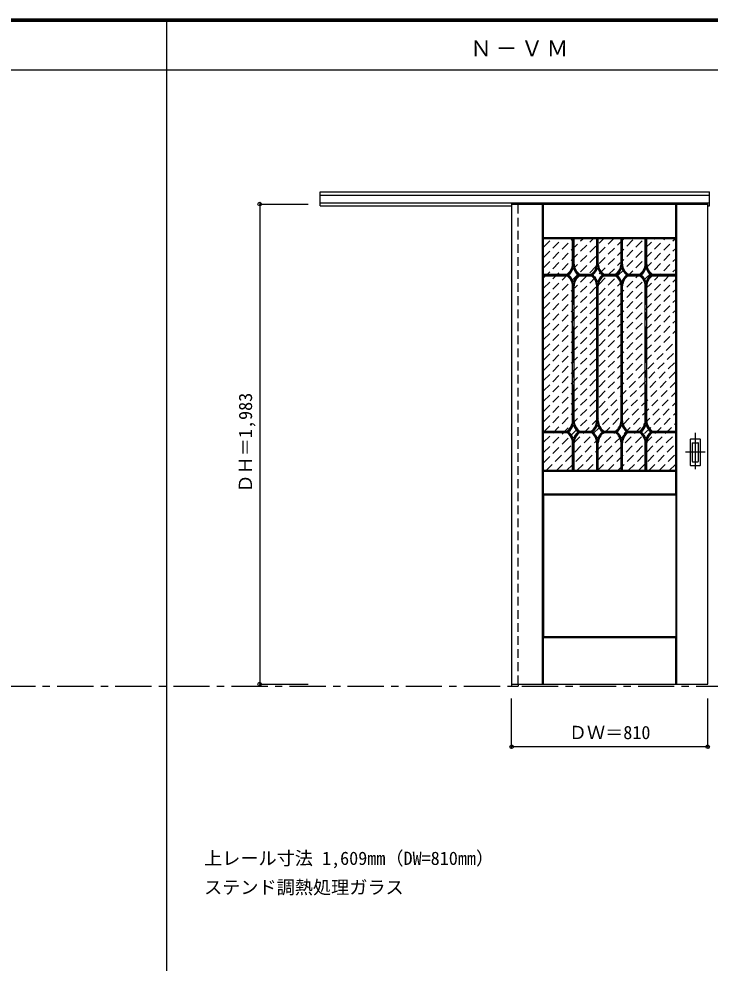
# Model space of a CAD drawing. Units: millimetres, scale not verified. Extents: x -6000 to 5700, y -4307 to 4260.
# Drawn here: x -3008 to -152, y 274 to 4175 of the extents above; entities that cross this region are included whole.
import ezdxf
from ezdxf.enums import TextEntityAlignment as Align

# ---------------------------------------------------------------- set-up
doc = ezdxf.new("R2010")
doc.units = ezdxf.units.MM
doc.header["$LTSCALE"] = 30
doc.header["$PDMODE"] = 32
doc.header["$PDSIZE"] = 15
doc.linetypes.add('CHAIN1', pattern=[8, 5, -1, 1, -1])
doc.linetypes.add('DASHED1', pattern=[1.8, 1.2, -0.6])
for name, color, linetype in [('0-1_通り芯', 4, 'CHAIN1'), ('0-2_扉', 3, 'Continuous'), ('0-3_仕上げ', 4, 'Continuous'), ('0-4_枠', 3, 'Continuous'), ('0-6_引手', 3, 'Continuous'), ('0-A_文字', 7, 'Continuous'), ('0-B_寸法', 4, 'Continuous'), ('0-C_ハッチ', 4, 'DASHED1'), ('F-1_枠', 6, 'Continuous')]:
    doc.layers.add(name, color=color, linetype=linetype)
doc.styles.add('ＭＳ ゴシック', font='')
doc.styles.get('ＭＳ ゴシック').set_extended_font_data('MS Gothic')

msp = doc.modelspace()

# ---------------------------------------------------------------- linework, layer by layer
at = {"layer": '0-1_通り芯'}
for p, q in [((-213.25, 2465.5), (-213.25, 2303.5)), ((-172.25, 2384.5), (-254.25, 2384.5))]:
    msp.add_line(p, q, dxfattribs=at)
at = {"layer": '0-1_通り芯', "color": 7}
msp.add_line((-5490, 1418), (3233.5, 1418), dxfattribs=at)
at = {"layer": '0-2_扉', "color": 4, "linetype": 'DASHED1'}
msp.add_line((-972.25, 3410), (-972.25, 3406), dxfattribs=at)
at = {"layer": '0-2_扉'}
for q in [(-972.25, 1427), (-162.25, 3410)]:
    msp.add_line((-972.25, 3410), q, dxfattribs=at)
msp.add_lwpolyline([(-972.25, 1427), (-162.25, 1427), (-162.25, 3410)], dxfattribs=at)
at = {"layer": '0-3_仕上げ', "color": 7}
for p, q in [((-844.25, 1427), (-844.25, 3410)), ((-842.75, 3269.5), (-842.75, 3410)), ((-841.25, 3271), (-841.25, 3410)), ((-293.25, 3271), (-293.25, 3410)), ((-291.75, 3269.5), (-291.75, 3410)), ((-290.25, 1427), (-290.25, 3410)), ((-841.25, 3271), (-842.75, 3269.5)), ((-840.25, 3267), (-842.75, 3269.5)), ((-293.25, 3271), (-841.25, 3271)), ((-842.75, 2211.5), (-842.75, 2306.5)), ((-293.25, 2305), (-841.25, 2305)), ((-841.25, 2213), (-841.25, 2305)), ((-294.25, 2309), (-291.75, 2306.5)), ((-293.25, 2305), (-291.75, 2306.5)), ((-293.25, 2213), (-293.25, 2305)), ((-291.75, 2211.5), (-291.75, 2306.5)), ((-841.25, 2213), (-842.75, 2211.5)), ((-840.25, 2209), (-842.75, 2211.5)), ((-841.25, 2213), (-293.25, 2213)), ((-842.75, 1427), (-842.75, 1619.5)), ((-841.25, 1427), (-841.25, 1618)), ((-293.25, 1618), (-841.25, 1618)), ((-294.25, 1622), (-291.75, 1619.5)), ((-293.25, 1618), (-291.75, 1619.5)), ((-293.25, 1427), (-293.25, 1618)), ((-291.75, 1427), (-291.75, 1619.5))]:
    msp.add_line(p, q, dxfattribs=at)
at = {"layer": '0-3_仕上げ', "color": 3}
for p, q in [((-840.25, 2309), (-840.25, 3267)), ((-294.25, 3267), (-840.25, 3267)), ((-294.25, 2309), (-294.25, 3267)), ((-294.25, 2309), (-840.25, 2309)), ((-840.25, 2209), (-840.25, 1622)), ((-294.25, 1622), (-840.25, 1622))]:
    msp.add_line(p, q, dxfattribs=at)
at = {"layer": '0-3_仕上げ'}
for p, q in [((-720.25, 3162.19), (-720.25, 3267)), ((-714.25, 3162), (-714.25, 3267)), ((-620.25, 3162.1), (-620.25, 3267)), ((-614.25, 3162.1), (-614.25, 3267)), ((-520.25, 3162.1), (-520.25, 3267)), ((-514.25, 3162.1), (-514.25, 3267)), ((-420.25, 3162.1), (-420.25, 3267)), ((-414.25, 3162.1), (-414.25, 3267)), ((-840.25, 3120), (-743.23, 3120)), ((-840.25, 3114), (-743.23, 3114)), ((-691.27, 3120), (-643.23, 3120)), ((-691.27, 3114), (-643.23, 3114)), ((-591.27, 3120), (-543.23, 3120)), ((-591.27, 3114), (-543.23, 3114)), ((-491.27, 3120), (-443.23, 3120)), ((-491.27, 3114), (-443.23, 3114)), ((-391.27, 3120), (-294.25, 3120)), ((-391.27, 3114), (-294.25, 3114)), ((-720.25, 2514.1), (-720.25, 3071.9)), ((-714.25, 2514.1), (-714.25, 3071.9)), ((-620.25, 2514.1), (-620.25, 3071.9)), ((-614.25, 2514.1), (-614.25, 3071.9)), ((-520.25, 2514.1), (-520.25, 3071.9)), ((-514.25, 2514.1), (-514.25, 3071.9)), ((-420.25, 2514.1), (-420.25, 3071.9)), ((-414.25, 2514.1), (-414.25, 3071.9)), ((-840.25, 2472), (-743.23, 2472)), ((-840.25, 2466), (-743.23, 2466)), ((-691.27, 2472), (-643.23, 2472)), ((-691.27, 2466), (-643.23, 2466)), ((-591.27, 2472), (-543.23, 2472)), ((-591.27, 2466), (-543.23, 2466)), ((-491.27, 2472), (-443.23, 2472)), ((-491.27, 2466), (-443.23, 2466)), ((-391.27, 2472), (-294.25, 2472)), ((-391.27, 2466), (-294.25, 2466)), ((-720.25, 2309), (-720.25, 2423.9)), ((-714.25, 2309), (-714.25, 2423.9)), ((-620.25, 2309), (-620.25, 2423.9)), ((-614.25, 2309), (-614.25, 2423.9)), ((-520.25, 2309), (-520.25, 2423.9)), ((-514.25, 2309), (-514.25, 2423.9)), ((-420.25, 2309), (-420.25, 2423.9)), ((-414.25, 2309), (-414.25, 2423.9))]:
    msp.add_line(p, q, dxfattribs=at)
at = {"layer": '0-3_仕上げ', "linetype": 'CHAIN1'}
for p, q in [((-717.25, 3162), (-717.25, 3267)), ((-617.25, 3162), (-617.25, 3267)), ((-517.25, 3162), (-517.25, 3267)), ((-417.25, 3162), (-417.25, 3267)), ((-840.25, 3117), (-742.25, 3117)), ((-692.25, 3117), (-642.25, 3117)), ((-592.25, 3117), (-542.25, 3117)), ((-492.25, 3117), (-442.25, 3117)), ((-392.25, 3117), (-294.25, 3117)), ((-717.25, 2514), (-717.25, 3072)), ((-617.25, 2514), (-617.25, 3072)), ((-517.25, 2514), (-517.25, 3072)), ((-417.25, 2514), (-417.25, 3072)), ((-840.25, 2469), (-742.25, 2469)), ((-692.25, 2469), (-642.25, 2469)), ((-592.25, 2469), (-542.25, 2469)), ((-492.25, 2469), (-442.25, 2469)), ((-392.25, 2469), (-294.25, 2469)), ((-717.25, 2309), (-717.25, 2424)), ((-617.25, 2309), (-617.25, 2424)), ((-517.25, 2309), (-517.25, 2424)), ((-417.25, 2309), (-417.25, 2424))]:
    msp.add_line(p, q, dxfattribs=at)
at = {"layer": '0-3_仕上げ', "color": 7}
for points in [[(-293.25, 3271), (-291.75, 3269.5), (-294.25, 3267)], [(-841.25, 2305), (-842.75, 2306.5), (-840.25, 2309)], [(-293.25, 2213), (-291.75, 2211.5), (-294.25, 2209)], [(-841.25, 1618), (-842.75, 1619.5), (-840.25, 1622)]]:
    msp.add_lwpolyline(points, dxfattribs=at)
at = {"layer": '0-3_仕上げ', "color": 3}
msp.add_lwpolyline([(-840.25, 2209), (-294.25, 2209), (-294.25, 1622)], dxfattribs=at)
at = {"layer": '0-3_仕上げ'}
for centre, radius, start, end in [((-777.13, 3165.82), 57, 306.49767, 356.34853), ((-657.37, 3165.82), 57, 183.65147, 233.50233), ((-677.13, 3165.82), 57, 306.49767, 356.25364), ((-557.37, 3165.82), 57, 183.65147, 233.50233), ((-577.13, 3165.82), 57, 306.49767, 356.25364), ((-457.37, 3165.82), 57, 183.65147, 233.50233), ((-477.13, 3165.82), 57, 306.49767, 356.25364), ((-357.37, 3165.82), 57, 183.65147, 233.50233), ((-777.13, 3165.82), 63, 309.20041, 341.88743), ((-657.37, 3165.82), 63, 198.11257, 230.79959), ((-677.13, 3165.82), 63, 309.20041, 341.88743), ((-557.37, 3165.82), 63, 198.11257, 230.79959), ((-577.13, 3165.82), 63, 309.20041, 341.88743), ((-457.37, 3165.82), 63, 198.11257, 230.79959), ((-477.13, 3165.82), 63, 309.20041, 341.88743), ((-357.37, 3165.82), 63, 198.11257, 230.79959), ((-777.13, 3068.18), 57, 3.74636, 53.50233), ((-777.13, 3068.18), 63, 18.11257, 50.79959), ((-657.37, 3068.18), 63, 129.20041, 161.88743), ((-657.37, 3068.18), 57, 126.49767, 176.25364), ((-677.13, 3068.18), 57, 3.74636, 53.50233), ((-677.13, 3068.18), 63, 18.11257, 50.79959), ((-557.37, 3068.18), 63, 129.20041, 161.88743), ((-557.37, 3068.18), 57, 126.49767, 176.25364), ((-577.13, 3068.18), 57, 3.74636, 53.50233), ((-577.13, 3068.18), 63, 18.11257, 50.79959), ((-457.37, 3068.18), 63, 129.20041, 161.88743), ((-457.37, 3068.18), 57, 126.49767, 176.25364), ((-477.13, 3068.18), 57, 3.74636, 53.50233), ((-477.13, 3068.18), 63, 18.11257, 50.79959), ((-357.37, 3068.18), 63, 129.20041, 161.88743), ((-357.37, 3068.18), 57, 126.49767, 176.25364), ((-777.13, 2517.82), 57, 306.49767, 356.25364), ((-777.13, 2517.82), 63, 309.20041, 341.88743), ((-657.37, 2517.82), 63, 198.11257, 230.79959), ((-657.37, 2517.82), 57, 183.74636, 233.50233), ((-677.13, 2517.82), 57, 306.49767, 356.25364), ((-677.13, 2517.82), 63, 309.20041, 341.88743), ((-557.37, 2517.82), 63, 198.11257, 230.79959), ((-557.37, 2517.82), 57, 183.74636, 233.50233), ((-577.13, 2517.82), 57, 306.49767, 356.25364), ((-577.13, 2517.82), 63, 309.20041, 341.88743), ((-457.37, 2517.82), 63, 198.11257, 230.79959), ((-457.37, 2517.82), 57, 183.74636, 233.50233), ((-477.13, 2517.82), 57, 306.49767, 356.25364), ((-477.13, 2517.82), 63, 309.20041, 341.88743), ((-357.37, 2517.82), 63, 198.11257, 230.79959), ((-357.37, 2517.82), 57, 183.74636, 233.50233), ((-777.13, 2420.18), 57, 3.74636, 53.50233), ((-777.13, 2420.18), 63, 18.11257, 50.79959), ((-657.37, 2420.18), 63, 129.20041, 161.88743), ((-657.37, 2420.18), 57, 126.49767, 176.25364), ((-677.13, 2420.18), 57, 3.74636, 53.50233), ((-677.13, 2420.18), 63, 18.11257, 50.79959), ((-557.37, 2420.18), 63, 129.20041, 161.88743), ((-557.37, 2420.18), 57, 126.49767, 176.25364), ((-577.13, 2420.18), 57, 3.74636, 53.50233), ((-577.13, 2420.18), 63, 18.11257, 50.79959), ((-457.37, 2420.18), 63, 129.20041, 161.88743), ((-457.37, 2420.18), 57, 126.49767, 176.25364), ((-477.13, 2420.18), 57, 3.74636, 53.50233), ((-477.13, 2420.18), 63, 18.11257, 50.79959), ((-357.37, 2420.18), 63, 129.20041, 161.88743), ((-357.37, 2420.18), 57, 126.49767, 176.25364)]:
    msp.add_arc(centre, radius, start, end, dxfattribs=at)
at = {"layer": '0-3_仕上げ', "linetype": 'CHAIN1'}
for centre, start, end in [((-777.13, 3165.82), 305.54226, 356.34853), ((-657.37, 3165.82), 183.65147, 234.45774), ((-677.13, 3165.82), 305.54226, 356.34853), ((-557.37, 3165.82), 183.65147, 234.45774), ((-577.13, 3165.82), 305.54226, 356.34853), ((-457.37, 3165.82), 183.65147, 234.45774), ((-477.13, 3165.82), 305.54226, 356.34853), ((-357.37, 3165.82), 183.65147, 234.45774), ((-777.13, 3068.18), 3.65147, 54.45774), ((-657.37, 3068.18), 125.54226, 176.34853), ((-677.13, 3068.18), 3.65147, 54.45774), ((-557.37, 3068.18), 125.54226, 176.34853), ((-577.13, 3068.18), 3.65147, 54.45774), ((-457.37, 3068.18), 125.54226, 176.34853), ((-477.13, 3068.18), 3.65147, 54.45774), ((-357.37, 3068.18), 125.54226, 176.34853), ((-777.13, 2517.82), 305.54226, 356.34853), ((-657.37, 2517.82), 183.65147, 234.45774), ((-677.13, 2517.82), 305.54226, 356.34853), ((-557.37, 2517.82), 183.65147, 234.45774), ((-577.13, 2517.82), 305.54226, 356.34853), ((-457.37, 2517.82), 183.65147, 234.45774), ((-477.13, 2517.82), 305.54226, 356.34853), ((-357.37, 2517.82), 183.65147, 234.45774), ((-777.13, 2420.18), 3.65147, 54.45774), ((-657.37, 2420.18), 125.54226, 176.34853), ((-677.13, 2420.18), 3.65147, 54.45774), ((-557.37, 2420.18), 125.54226, 176.34853), ((-577.13, 2420.18), 3.65147, 54.45774), ((-457.37, 2420.18), 125.54226, 176.34853), ((-477.13, 2420.18), 3.65147, 54.45774), ((-357.37, 2420.18), 125.54226, 176.34853)]:
    msp.add_arc(centre, 60, start, end, dxfattribs=at)
at = {"layer": '0-4_枠'}
for p, q in [((-1763.25, 3460), (-154.25, 3460)), ((-1763.25, 3403), (-1763.25, 3460)), ((-1763.25, 3447), (-154.25, 3447)), ((-154.25, 3403), (-154.25, 3460)), ((-1763.25, 3415), (-154.25, 3415)), ((-1763.25, 3403), (-972.25, 3403)), ((-973.25, 3415), (-973.25, 1418)), ((-945.25, 3410), (-945.25, 3415)), ((-162.25, 3403), (-154.25, 3403)), ((-973.25, 1418), (-945.25, 1418)), ((-945.25, 1427), (-945.25, 1418))]:
    msp.add_line(p, q, dxfattribs=at)
at = {"layer": '0-4_枠', "color": 4, "linetype": 'DASHED1'}
msp.add_line((-945.25, 1427), (-945.25, 3410), dxfattribs=at)
at = {"layer": '0-6_引手'}
for p, q in [((-234.25, 2438), (-234.25, 2331)), ((-232.75, 2439.5), (-193.75, 2439.5)), ((-192.25, 2331), (-192.25, 2438)), ((-232.75, 2329.5), (-193.75, 2329.5))]:
    msp.add_line(p, q, dxfattribs=at)
at = {"layer": '0-6_引手', "color": 7}
for p, q in [((-225.75, 2422), (-225.75, 2347)), ((-224.25, 2423.5), (-202.25, 2423.5)), ((-200.75, 2347), (-200.75, 2422)), ((-224.25, 2345.5), (-202.25, 2345.5))]:
    msp.add_line(p, q, dxfattribs=at)
at = {"layer": '0-6_引手'}
for centre, start, end in [((-232.75, 2438), 90, 180), ((-193.75, 2438), 0, 90), ((-232.75, 2331), 180, 270), ((-193.75, 2331), 270, 0)]:
    msp.add_arc(centre, 1.5, start, end, dxfattribs=at)
at = {"layer": '0-6_引手', "color": 7}
for centre, start, end in [((-224.25, 2422), 90, 180), ((-202.25, 2422), 0, 90), ((-224.25, 2347), 180, 270), ((-202.25, 2347), 270, 0)]:
    msp.add_arc(centre, 1.5, start, end, dxfattribs=at)
at = {"layer": '0-B_寸法'}
for p, q in [((-2013.25, 3410), (-2013.25, 1427)), ((-2013.25, 3410), (-1813.25, 3410)), ((-2013.25, 1427), (-1813.25, 1427)), ((-972.25, 1168), (-972.25, 1368)), ((-162.25, 1168), (-162.25, 1368)), ((-162.25, 1168), (-972.25, 1168))]:
    msp.add_line(p, q, dxfattribs=at)
at = {"layer": '0-B_寸法', "color": 7}
for p in [(-2013.25, 3410), (-2013.25, 1427), (-972.25, 1168), (-162.25, 1168)]:
    msp.add_point(p, dxfattribs=at)
at = {"layer": '0-C_ハッチ'}
for p, q in [((-840.25, 3232.06), (-805.31, 3267)), ((-840.25, 3147.21), (-720.46, 3267)), ((-840.25, 3189.63), (-762.88, 3267)), ((-840.25, 2765.37), (-338.62, 3267)), ((-840.25, 2807.79), (-381.04, 3267)), ((-840.25, 2850.22), (-423.47, 3267)), ((-840.25, 2892.65), (-465.9, 3267)), ((-840.25, 2935.07), (-508.32, 3267)), ((-840.25, 2977.5), (-550.75, 3267)), ((-840.25, 3019.93), (-593.18, 3267)), ((-840.25, 3062.35), (-635.6, 3267)), ((-840.25, 3104.78), (-678.03, 3267)), ((-840.25, 2722.94), (-296.19, 3267)), ((-840.25, 2680.52), (-294.25, 3226.52)), ((-840.25, 2638.09), (-294.25, 3184.09)), ((-840.25, 2595.66), (-294.25, 3141.66)), ((-840.25, 2553.24), (-294.25, 3099.24)), ((-840.25, 2510.81), (-294.25, 3056.81)), ((-840.25, 2468.38), (-294.25, 3014.38)), ((-840.25, 2425.96), (-294.25, 2971.96)), ((-840.25, 2383.53), (-294.25, 2929.53)), ((-840.25, 2341.1), (-294.25, 2887.1)), ((-829.93, 2309), (-294.25, 2844.68)), ((-787.5, 2309), (-294.25, 2802.25)), ((-745.08, 2309), (-294.25, 2759.83)), ((-702.65, 2309), (-294.25, 2717.4)), ((-660.22, 2309), (-294.25, 2674.97)), ((-617.8, 2309), (-294.25, 2632.55)), ((-575.37, 2309), (-294.25, 2590.12)), ((-532.94, 2309), (-294.25, 2547.69)), ((-490.52, 2309), (-294.25, 2505.27)), ((-448.09, 2309), (-294.25, 2462.84)), ((-405.66, 2309), (-294.25, 2420.41)), ((-363.24, 2309), (-294.25, 2377.99)), ((-320.81, 2309), (-294.25, 2335.56))]:
    msp.add_line(p, q, dxfattribs=at)
at = {"layer": 'F-1_枠'}
for p, q in [((-6000, 4175), (5700, 4175)), ((-2397.5, -3790), (-2397.5, 4175)), ((-6000, 4170), (5700, 4170)), ((-6000, 4165), (5700, 4165)), ((-6000, 3965), (5700, 3965))]:
    msp.add_line(p, q, dxfattribs=at)

# ---------------------------------------------------------------- texts
at = {"layer": '0-A_文字', "style": 'ＭＳ ゴシック'}
for s, p in [('上レール寸法 1,609mm（DW=810mm）', (-2243.25, 663.5)), ('ステンド調熱処理ガラス', (-2243.25, 543.5))]:
    msp.add_text(s, height=54.99, dxfattribs=at).set_placement(p, align=Align.BOTTOM_LEFT)
at = {"layer": '0-A_文字', "insert": (-1143.75, 4020), "char_height": 65.98, "attachment_point": 7, "style": 'ＭＳ ゴシック'}
msp.add_mtext('\\T1.17;Ｎ－ＶＭ', dxfattribs=at)
at = {"layer": '0-B_寸法', "color": 7, "style": 'ＭＳ ゴシック'}
msp.add_text('ＤＨ＝1,983', height=54.99, rotation=90, dxfattribs=at).set_placement((-2028.25, 2218.25), align=Align.BOTTOM_LEFT)
msp.add_text('ＤＷ＝810', height=54.99, dxfattribs=at).set_placement((-736, 1183), align=Align.BOTTOM_LEFT)

doc.saveas('drawing.dxf')
